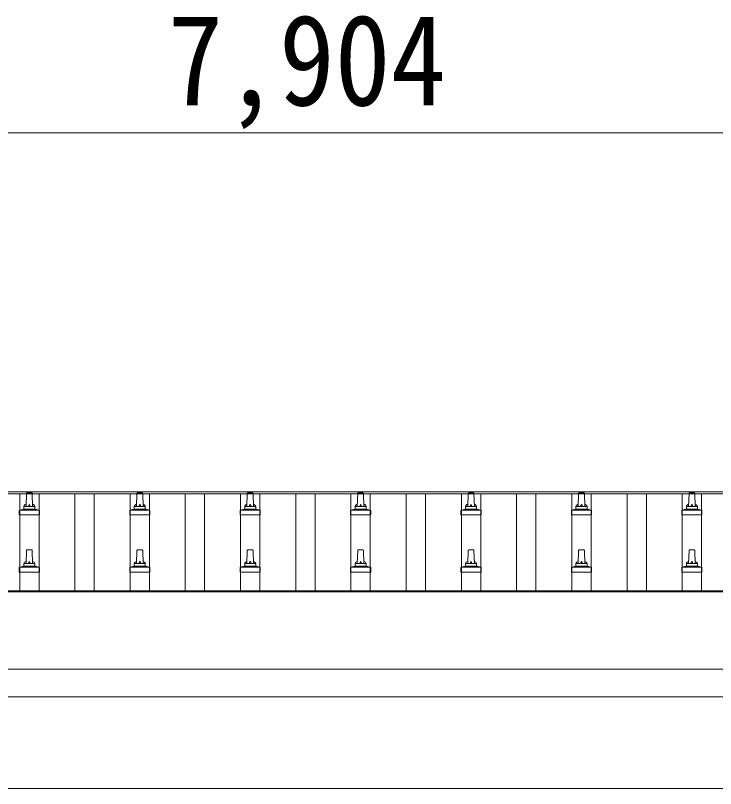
# Model space of a CAD drawing. Units: millimetres at full size, sheet at 1:50; details may follow other scales. Extents: x -14053 to 14053, y -9700 to 9700.
# Drawn here: x -5891 to -4623, y -3034 to -1634 of the extents above; entities that cross this region are included whole.
import ezdxf
from ezdxf.enums import TextEntityAlignment as Align

# ---------------------------------------------------------------- set-up
doc = ezdxf.new("R2010")
doc.units = ezdxf.units.MM
doc.header["$LTSCALE"] = 50
for name, color, linetype, lineweight in [('0-2_TEXT1', 4, 'Continuous', 9), ('0-5_ELV2', 5, 'Continuous', 5), ('0-8_TABLE1', 6, 'Continuous', 9)]:
    doc.layers.add(name, color=color, linetype=linetype, lineweight=lineweight)
doc.styles.add('ＭＳ ゴシック', font='')
doc.styles.get('ＭＳ ゴシック').set_extended_font_data('MS Gothic')

msp = doc.modelspace()

# ---------------------------------------------------------------- linework, layer by layer
at = {"layer": '0-2_TEXT1'}
for p, q in [((-9289, -2496.25), (-1443, -2496.25)), ((-9289, -2499.84), (-1443, -2499.84)), ((-9287, -2675.86), (-3290.5, -2675.86)), ((-9287, -2677.75), (-3290.5, -2677.75)), ((-3290.5, -2817.64), (-9287, -2817.64)), ((-9287, -2867.46), (-3290.5, -2867.46)), ((-9172.5, -3033.7), (-3283, -3033.7))]:
    msp.add_line(p, q, dxfattribs=at)
at = {"layer": '0-5_ELV2', "color": 4, "lineweight": 9}
for p, q in [((-5883.5, -2675.86), (-5883.5, -2499.84)), ((-5848.5, -2675.86), (-5848.5, -2499.84)), ((-5783.5, -2675.86), (-5783.5, -2499.84)), ((-5748.5, -2675.86), (-5748.5, -2499.84)), ((-5683.5, -2675.86), (-5683.5, -2499.84)), ((-5648.5, -2675.86), (-5648.5, -2499.84)), ((-5583.5, -2675.86), (-5583.5, -2499.84)), ((-5548.5, -2675.86), (-5548.5, -2499.84)), ((-5483.5, -2675.86), (-5483.5, -2499.84)), ((-5448.5, -2675.86), (-5448.5, -2499.84)), ((-5383.5, -2675.86), (-5383.5, -2499.84)), ((-5348.5, -2675.86), (-5348.5, -2499.84)), ((-5283.5, -2675.86), (-5283.5, -2499.84)), ((-5248.5, -2675.86), (-5248.5, -2499.84)), ((-5183.5, -2675.86), (-5183.5, -2499.84)), ((-5148.5, -2675.86), (-5148.5, -2499.84)), ((-5083.5, -2675.86), (-5083.5, -2499.84)), ((-5048.5, -2675.86), (-5048.5, -2499.84)), ((-4983.5, -2675.86), (-4983.5, -2499.84)), ((-4948.5, -2675.86), (-4948.5, -2499.84)), ((-4883.5, -2675.86), (-4883.5, -2499.84)), ((-4848.5, -2675.86), (-4848.5, -2499.84)), ((-4783.5, -2675.86), (-4783.5, -2499.84)), ((-4748.5, -2675.86), (-4748.5, -2499.84)), ((-4683.5, -2675.86), (-4683.5, -2499.84)), ((-4648.5, -2675.86), (-4648.5, -2499.84))]:
    msp.add_line(p, q, dxfattribs=at)
at = {"layer": '0-5_ELV2'}
for p, q in [((-5872, -2522.77), (-5871.28, -2499.25)), ((-5870.28, -2498.27), (-5861.73, -2498.27)), ((-5860.73, -2499.25), (-5860, -2522.77)), ((-5672, -2522.77), (-5671.28, -2499.25)), ((-5670.28, -2498.27), (-5661.73, -2498.27)), ((-5660.73, -2499.25), (-5660, -2522.77)), ((-5472, -2522.77), (-5471.28, -2499.25)), ((-5470.28, -2498.27), (-5461.73, -2498.27)), ((-5460.73, -2499.25), (-5460, -2522.77)), ((-5272, -2522.77), (-5271.28, -2499.25)), ((-5270.28, -2498.27), (-5261.73, -2498.27)), ((-5260.73, -2499.25), (-5260, -2522.77)), ((-5072, -2522.77), (-5071.28, -2499.25)), ((-5070.28, -2498.27), (-5061.73, -2498.27)), ((-5060.73, -2499.25), (-5060, -2522.77)), ((-4872, -2522.77), (-4871.28, -2499.25)), ((-4870.28, -2498.27), (-4861.73, -2498.27)), ((-4860.73, -2499.25), (-4860, -2522.77)), ((-4672, -2522.77), (-4671.28, -2499.25)), ((-4670.28, -2498.27), (-4661.73, -2498.27)), ((-4660.73, -2499.25), (-4660, -2522.77)), ((-5884.25, -2538.27), (-5884.25, -2530.56)), ((-5883.87, -2529.77), (-5848.14, -2529.77)), ((-5883.49, -2529.59), (-5876.77, -2527.96)), ((-5876.39, -2527.77), (-5855.62, -2527.77)), ((-5876, -2526.98), (-5876, -2522.77)), ((-5875, -2522.77), (-5857, -2522.77)), ((-5856, -2526.98), (-5856, -2522.77)), ((-5848.52, -2529.59), (-5855.24, -2527.96)), ((-5847.75, -2538.27), (-5847.75, -2530.56)), ((-5684.25, -2538.27), (-5684.25, -2530.56)), ((-5683.87, -2529.77), (-5648.14, -2529.77)), ((-5683.49, -2529.59), (-5676.77, -2527.96)), ((-5676.39, -2527.77), (-5655.62, -2527.77)), ((-5676, -2526.98), (-5676, -2522.77)), ((-5675, -2522.77), (-5657, -2522.77)), ((-5656, -2526.98), (-5656, -2522.77)), ((-5648.52, -2529.59), (-5655.24, -2527.96)), ((-5647.75, -2538.27), (-5647.75, -2530.56)), ((-5484.25, -2538.27), (-5484.25, -2530.56)), ((-5483.87, -2529.77), (-5448.14, -2529.77)), ((-5483.49, -2529.59), (-5476.77, -2527.96)), ((-5476.39, -2527.77), (-5455.62, -2527.77)), ((-5476, -2526.98), (-5476, -2522.77)), ((-5475, -2522.77), (-5457, -2522.77)), ((-5456, -2526.98), (-5456, -2522.77)), ((-5448.52, -2529.59), (-5455.24, -2527.96)), ((-5447.75, -2538.27), (-5447.75, -2530.56)), ((-5284.25, -2538.27), (-5284.25, -2530.56)), ((-5283.87, -2529.77), (-5248.14, -2529.77)), ((-5283.49, -2529.59), (-5276.77, -2527.96)), ((-5276.39, -2527.77), (-5255.62, -2527.77)), ((-5276, -2526.98), (-5276, -2522.77)), ((-5275, -2522.77), (-5257, -2522.77)), ((-5256, -2526.98), (-5256, -2522.77)), ((-5248.52, -2529.59), (-5255.24, -2527.96)), ((-5247.75, -2538.27), (-5247.75, -2530.56)), ((-5084.25, -2538.27), (-5084.25, -2530.56)), ((-5083.87, -2529.77), (-5048.14, -2529.77)), ((-5083.49, -2529.59), (-5076.77, -2527.96)), ((-5076.39, -2527.77), (-5055.62, -2527.77)), ((-5076, -2526.98), (-5076, -2522.77)), ((-5075, -2522.77), (-5057, -2522.77)), ((-5056, -2526.98), (-5056, -2522.77)), ((-5048.52, -2529.59), (-5055.24, -2527.96)), ((-5047.75, -2538.27), (-5047.75, -2530.56)), ((-4884.25, -2538.27), (-4884.25, -2530.56)), ((-4883.87, -2529.77), (-4848.14, -2529.77)), ((-4883.49, -2529.59), (-4876.77, -2527.96)), ((-4876.39, -2527.77), (-4855.62, -2527.77)), ((-4876, -2526.98), (-4876, -2522.77)), ((-4875, -2522.77), (-4857, -2522.77)), ((-4856, -2526.98), (-4856, -2522.77)), ((-4848.52, -2529.59), (-4855.24, -2527.96)), ((-4847.75, -2538.27), (-4847.75, -2530.56)), ((-4684.25, -2538.27), (-4684.25, -2530.56)), ((-4683.87, -2529.77), (-4648.14, -2529.77)), ((-4683.49, -2529.59), (-4676.77, -2527.96)), ((-4676.39, -2527.77), (-4655.62, -2527.77)), ((-4676, -2526.98), (-4676, -2522.77)), ((-4675, -2522.77), (-4657, -2522.77)), ((-4656, -2526.98), (-4656, -2522.77)), ((-4648.52, -2529.59), (-4655.24, -2527.96)), ((-4647.75, -2538.27), (-4647.75, -2530.56)), ((-5847.75, -2538.27), (-5884.25, -2538.27)), ((-5647.75, -2538.27), (-5684.25, -2538.27)), ((-5447.75, -2538.27), (-5484.25, -2538.27)), ((-5247.75, -2538.27), (-5284.25, -2538.27)), ((-5047.75, -2538.27), (-5084.25, -2538.27)), ((-4847.75, -2538.27), (-4884.25, -2538.27)), ((-4647.75, -2538.27), (-4684.25, -2538.27)), ((-5872, -2626.1), (-5871.28, -2602.58)), ((-5870.28, -2601.6), (-5861.73, -2601.6)), ((-5860.73, -2602.58), (-5860, -2626.1)), ((-5672, -2626.1), (-5671.28, -2602.58)), ((-5670.28, -2601.6), (-5661.73, -2601.6)), ((-5660.73, -2602.58), (-5660, -2626.1)), ((-5472, -2626.1), (-5471.28, -2602.58)), ((-5470.28, -2601.6), (-5461.73, -2601.6)), ((-5460.73, -2602.58), (-5460, -2626.1)), ((-5272, -2626.1), (-5271.28, -2602.58)), ((-5270.28, -2601.6), (-5261.73, -2601.6)), ((-5260.73, -2602.58), (-5260, -2626.1)), ((-5072, -2626.1), (-5071.28, -2602.58)), ((-5070.28, -2601.6), (-5061.73, -2601.6)), ((-5060.73, -2602.58), (-5060, -2626.1)), ((-4872, -2626.1), (-4871.28, -2602.58)), ((-4870.28, -2601.6), (-4861.73, -2601.6)), ((-4860.73, -2602.58), (-4860, -2626.1)), ((-4672, -2626.1), (-4671.28, -2602.58)), ((-4670.28, -2601.6), (-4661.73, -2601.6)), ((-4660.73, -2602.58), (-4660, -2626.1)), ((-5883.49, -2632.92), (-5876.77, -2631.29)), ((-5876.39, -2631.1), (-5855.62, -2631.1)), ((-5876, -2630.32), (-5876, -2626.1)), ((-5875, -2626.1), (-5857, -2626.1)), ((-5856, -2630.32), (-5856, -2626.1)), ((-5848.52, -2632.92), (-5855.24, -2631.29)), ((-5683.49, -2632.92), (-5676.77, -2631.29)), ((-5676.39, -2631.1), (-5655.62, -2631.1)), ((-5676, -2630.32), (-5676, -2626.1)), ((-5675, -2626.1), (-5657, -2626.1)), ((-5656, -2630.32), (-5656, -2626.1)), ((-5648.52, -2632.92), (-5655.24, -2631.29)), ((-5483.49, -2632.92), (-5476.77, -2631.29)), ((-5476.39, -2631.1), (-5455.62, -2631.1)), ((-5476, -2630.32), (-5476, -2626.1)), ((-5475, -2626.1), (-5457, -2626.1)), ((-5456, -2630.32), (-5456, -2626.1)), ((-5448.52, -2632.92), (-5455.24, -2631.29)), ((-5283.49, -2632.92), (-5276.77, -2631.29)), ((-5276.39, -2631.1), (-5255.62, -2631.1)), ((-5276, -2630.32), (-5276, -2626.1)), ((-5275, -2626.1), (-5257, -2626.1)), ((-5256, -2630.32), (-5256, -2626.1)), ((-5248.52, -2632.92), (-5255.24, -2631.29)), ((-5083.49, -2632.92), (-5076.77, -2631.29)), ((-5076.39, -2631.1), (-5055.62, -2631.1)), ((-5076, -2630.32), (-5076, -2626.1)), ((-5075, -2626.1), (-5057, -2626.1)), ((-5056, -2630.32), (-5056, -2626.1)), ((-5048.52, -2632.92), (-5055.24, -2631.29)), ((-4883.49, -2632.92), (-4876.77, -2631.29)), ((-4876.39, -2631.1), (-4855.62, -2631.1)), ((-4876, -2630.32), (-4876, -2626.1)), ((-4875, -2626.1), (-4857, -2626.1)), ((-4856, -2630.32), (-4856, -2626.1)), ((-4848.52, -2632.92), (-4855.24, -2631.29)), ((-4683.49, -2632.92), (-4676.77, -2631.29)), ((-4676.39, -2631.1), (-4655.62, -2631.1)), ((-4676, -2630.32), (-4676, -2626.1)), ((-4675, -2626.1), (-4657, -2626.1)), ((-4656, -2630.32), (-4656, -2626.1)), ((-4648.52, -2632.92), (-4655.24, -2631.29)), ((-5884.25, -2641.6), (-5884.25, -2633.89)), ((-5847.75, -2641.6), (-5884.25, -2641.6)), ((-5883.87, -2633.1), (-5848.14, -2633.1)), ((-5847.75, -2641.6), (-5847.75, -2633.89)), ((-5684.25, -2641.6), (-5684.25, -2633.89)), ((-5647.75, -2641.6), (-5684.25, -2641.6)), ((-5683.87, -2633.1), (-5648.14, -2633.1)), ((-5647.75, -2641.6), (-5647.75, -2633.89)), ((-5484.25, -2641.6), (-5484.25, -2633.89)), ((-5447.75, -2641.6), (-5484.25, -2641.6)), ((-5483.87, -2633.1), (-5448.14, -2633.1)), ((-5447.75, -2641.6), (-5447.75, -2633.89)), ((-5284.25, -2641.6), (-5284.25, -2633.89)), ((-5247.75, -2641.6), (-5284.25, -2641.6)), ((-5283.87, -2633.1), (-5248.14, -2633.1)), ((-5247.75, -2641.6), (-5247.75, -2633.89)), ((-5084.25, -2641.6), (-5084.25, -2633.89)), ((-5047.75, -2641.6), (-5084.25, -2641.6)), ((-5083.87, -2633.1), (-5048.14, -2633.1)), ((-5047.75, -2641.6), (-5047.75, -2633.89)), ((-4884.25, -2641.6), (-4884.25, -2633.89)), ((-4847.75, -2641.6), (-4884.25, -2641.6)), ((-4883.87, -2633.1), (-4848.14, -2633.1)), ((-4847.75, -2641.6), (-4847.75, -2633.89)), ((-4684.25, -2641.6), (-4684.25, -2633.89)), ((-4647.75, -2641.6), (-4684.25, -2641.6)), ((-4683.87, -2633.1), (-4648.14, -2633.1)), ((-4647.75, -2641.6), (-4647.75, -2633.89))]:
    msp.add_line(p, q, dxfattribs=at)
for centre, radius, start, end in [((-5870.28, -2499.27), 1, 90, 178.60509), ((-5861.73, -2499.27), 1, 1.39491, 90), ((-5670.28, -2499.27), 1, 90, 178.60509), ((-5661.73, -2499.27), 1, 1.39491, 90), ((-5470.28, -2499.27), 1, 90, 178.60509), ((-5461.73, -2499.27), 1, 1.39491, 90), ((-5270.28, -2499.27), 1, 90, 178.60509), ((-5261.73, -2499.27), 1, 1.39491, 90), ((-5070.28, -2499.27), 1, 90, 178.60509), ((-5061.73, -2499.27), 1, 1.39491, 90), ((-4870.28, -2499.27), 1, 90, 178.60509), ((-4861.73, -2499.27), 1, 1.39491, 90), ((-4670.28, -2499.27), 1, 90, 178.60509), ((-4661.73, -2499.27), 1, 1.39491, 90), ((-5871.92, -2523.4), 4.13, 90, 171.17633), ((-5862.67, -2522.77), 4.83, 133.60282, 180), ((-5869.34, -2522.77), 4.83, 0, 46.39718), ((-5860.09, -2523.4), 4.13, 8.82367, 90), ((-5671.92, -2523.4), 4.13, 90, 171.17633), ((-5662.67, -2522.77), 4.83, 133.60282, 180), ((-5669.34, -2522.77), 4.83, 0, 46.39718), ((-5660.09, -2523.4), 4.13, 8.82367, 90), ((-5471.92, -2523.4), 4.13, 90, 171.17633), ((-5462.67, -2522.77), 4.83, 133.60282, 180), ((-5469.34, -2522.77), 4.83, 0, 46.39718), ((-5460.09, -2523.4), 4.13, 8.82367, 90), ((-5271.92, -2523.4), 4.13, 90, 171.17633), ((-5262.67, -2522.77), 4.83, 133.60282, 180), ((-5269.34, -2522.77), 4.83, 0, 46.39718), ((-5260.09, -2523.4), 4.13, 8.82367, 90), ((-5071.92, -2523.4), 4.13, 90, 171.17633), ((-5062.67, -2522.77), 4.83, 133.60282, 180), ((-5069.34, -2522.77), 4.83, 0, 46.39718), ((-5060.09, -2523.4), 4.13, 8.82367, 90), ((-4871.92, -2523.4), 4.13, 90, 171.17633), ((-4862.67, -2522.77), 4.83, 133.60282, 180), ((-4869.34, -2522.77), 4.83, 0, 46.39718), ((-4860.09, -2523.4), 4.13, 8.82367, 90), ((-4671.92, -2523.4), 4.13, 90, 171.17633), ((-4662.67, -2522.77), 4.83, 133.60282, 180), ((-4669.34, -2522.77), 4.83, 0, 46.39718), ((-4660.09, -2523.4), 4.13, 8.82367, 90), ((-5883.25, -2530.56), 1, 103.62699, 180), ((-5877, -2526.98), 1, 283.62699, 0), ((-5875, -2523.77), 1, 90, 180), ((-5857, -2523.77), 1, 0, 90), ((-5855, -2526.98), 1, 180, 256.37301), ((-5848.75, -2530.56), 1, 0, 76.37301), ((-5683.25, -2530.56), 1, 103.62699, 180), ((-5677, -2526.98), 1, 283.62699, 0), ((-5675, -2523.77), 1, 90, 180), ((-5657, -2523.77), 1, 0, 90), ((-5655, -2526.98), 1, 180, 256.37301), ((-5648.75, -2530.56), 1, 0, 76.37301), ((-5483.25, -2530.56), 1, 103.62699, 180), ((-5477, -2526.98), 1, 283.62699, 0), ((-5475, -2523.77), 1, 90, 180), ((-5457, -2523.77), 1, 0, 90), ((-5455, -2526.98), 1, 180, 256.37301), ((-5448.75, -2530.56), 1, 0, 76.37301), ((-5283.25, -2530.56), 1, 103.62699, 180), ((-5277, -2526.98), 1, 283.62699, 0), ((-5275, -2523.77), 1, 90, 180), ((-5257, -2523.77), 1, 0, 90), ((-5255, -2526.98), 1, 180, 256.37301), ((-5248.75, -2530.56), 1, 0, 76.37301), ((-5083.25, -2530.56), 1, 103.62699, 180), ((-5077, -2526.98), 1, 283.62699, 0), ((-5075, -2523.77), 1, 90, 180), ((-5057, -2523.77), 1, 0, 90), ((-5055, -2526.98), 1, 180, 256.37301), ((-5048.75, -2530.56), 1, 0, 76.37301), ((-4883.25, -2530.56), 1, 103.62699, 180), ((-4877, -2526.98), 1, 283.62699, 0), ((-4875, -2523.77), 1, 90, 180), ((-4857, -2523.77), 1, 0, 90), ((-4855, -2526.98), 1, 180, 256.37301), ((-4848.75, -2530.56), 1, 0, 76.37301), ((-4683.25, -2530.56), 1, 103.62699, 180), ((-4677, -2526.98), 1, 283.62699, 0), ((-4675, -2523.77), 1, 90, 180), ((-4657, -2523.77), 1, 0, 90), ((-4655, -2526.98), 1, 180, 256.37301), ((-4648.75, -2530.56), 1, 0, 76.37301), ((-5870.28, -2602.6), 1, 90, 178.60509), ((-5861.73, -2602.6), 1, 1.39491, 90), ((-5670.28, -2602.6), 1, 90, 178.60509), ((-5661.73, -2602.6), 1, 1.39491, 90), ((-5470.28, -2602.6), 1, 90, 178.60509), ((-5461.73, -2602.6), 1, 1.39491, 90), ((-5270.28, -2602.6), 1, 90, 178.60509), ((-5261.73, -2602.6), 1, 1.39491, 90), ((-5070.28, -2602.6), 1, 90, 178.60509), ((-5061.73, -2602.6), 1, 1.39491, 90), ((-4870.28, -2602.6), 1, 90, 178.60509), ((-4861.73, -2602.6), 1, 1.39491, 90), ((-4670.28, -2602.6), 1, 90, 178.60509), ((-4661.73, -2602.6), 1, 1.39491, 90), ((-5877, -2630.32), 1, 283.62699, 0), ((-5871.92, -2626.74), 4.13, 90, 171.17633), ((-5875, -2627.1), 1, 90, 180), ((-5862.67, -2626.1), 4.83, 133.60282, 180), ((-5869.34, -2626.1), 4.83, 0, 46.39718), ((-5860.09, -2626.74), 4.13, 8.82367, 90), ((-5857, -2627.1), 1, 0, 90), ((-5855, -2630.32), 1, 180, 256.37301), ((-5677, -2630.32), 1, 283.62699, 0), ((-5671.92, -2626.74), 4.13, 90, 171.17633), ((-5675, -2627.1), 1, 90, 180), ((-5662.67, -2626.1), 4.83, 133.60282, 180), ((-5669.34, -2626.1), 4.83, 0, 46.39718), ((-5660.09, -2626.74), 4.13, 8.82367, 90), ((-5657, -2627.1), 1, 0, 90), ((-5655, -2630.32), 1, 180, 256.37301), ((-5477, -2630.32), 1, 283.62699, 0), ((-5471.92, -2626.74), 4.13, 90, 171.17633), ((-5475, -2627.1), 1, 90, 180), ((-5462.67, -2626.1), 4.83, 133.60282, 180), ((-5469.34, -2626.1), 4.83, 0, 46.39718), ((-5460.09, -2626.74), 4.13, 8.82367, 90), ((-5457, -2627.1), 1, 0, 90), ((-5455, -2630.32), 1, 180, 256.37301), ((-5277, -2630.32), 1, 283.62699, 0), ((-5271.92, -2626.74), 4.13, 90, 171.17633), ((-5275, -2627.1), 1, 90, 180), ((-5262.67, -2626.1), 4.83, 133.60282, 180), ((-5269.34, -2626.1), 4.83, 0, 46.39718), ((-5260.09, -2626.74), 4.13, 8.82367, 90), ((-5257, -2627.1), 1, 0, 90), ((-5255, -2630.32), 1, 180, 256.37301), ((-5077, -2630.32), 1, 283.62699, 0), ((-5071.92, -2626.74), 4.13, 90, 171.17633), ((-5075, -2627.1), 1, 90, 180), ((-5062.67, -2626.1), 4.83, 133.60282, 180), ((-5069.34, -2626.1), 4.83, 0, 46.39718), ((-5060.09, -2626.74), 4.13, 8.82367, 90), ((-5057, -2627.1), 1, 0, 90), ((-5055, -2630.32), 1, 180, 256.37301), ((-4877, -2630.32), 1, 283.62699, 0), ((-4871.92, -2626.74), 4.13, 90, 171.17633), ((-4875, -2627.1), 1, 90, 180), ((-4862.67, -2626.1), 4.83, 133.60282, 180), ((-4869.34, -2626.1), 4.83, 0, 46.39718), ((-4860.09, -2626.74), 4.13, 8.82367, 90), ((-4857, -2627.1), 1, 0, 90), ((-4855, -2630.32), 1, 180, 256.37301), ((-4677, -2630.32), 1, 283.62699, 0), ((-4671.92, -2626.74), 4.13, 90, 171.17633), ((-4675, -2627.1), 1, 90, 180), ((-4662.67, -2626.1), 4.83, 133.60282, 180), ((-4669.34, -2626.1), 4.83, 0, 46.39718), ((-4660.09, -2626.74), 4.13, 8.82367, 90), ((-4657, -2627.1), 1, 0, 90), ((-4655, -2630.32), 1, 180, 256.37301), ((-5883.25, -2633.89), 1, 103.62699, 180), ((-5848.75, -2633.89), 1, 0, 76.37301), ((-5683.25, -2633.89), 1, 103.62699, 180), ((-5648.75, -2633.89), 1, 0, 76.37301), ((-5483.25, -2633.89), 1, 103.62699, 180), ((-5448.75, -2633.89), 1, 0, 76.37301), ((-5283.25, -2633.89), 1, 103.62699, 180), ((-5248.75, -2633.89), 1, 0, 76.37301), ((-5083.25, -2633.89), 1, 103.62699, 180), ((-5048.75, -2633.89), 1, 0, 76.37301), ((-4883.25, -2633.89), 1, 103.62699, 180), ((-4848.75, -2633.89), 1, 0, 76.37301), ((-4683.25, -2633.89), 1, 103.62699, 180), ((-4648.75, -2633.89), 1, 0, 76.37301)]:
    msp.add_arc(centre, radius, start, end, dxfattribs=at)
at = {"layer": '0-8_TABLE1'}
msp.add_line((-1414, -1846.25), (-9318, -1846.25), dxfattribs=at)

# ---------------------------------------------------------------- texts
at = {"layer": '0-8_TABLE1', "color": 7, "style": 'ＭＳ ゴシック', "width": 0.9}
msp.add_text('7,904', height=165, dxfattribs=at).set_placement((-5616, -1846.25), align=Align.BOTTOM_LEFT)

doc.saveas('drawing.dxf')
